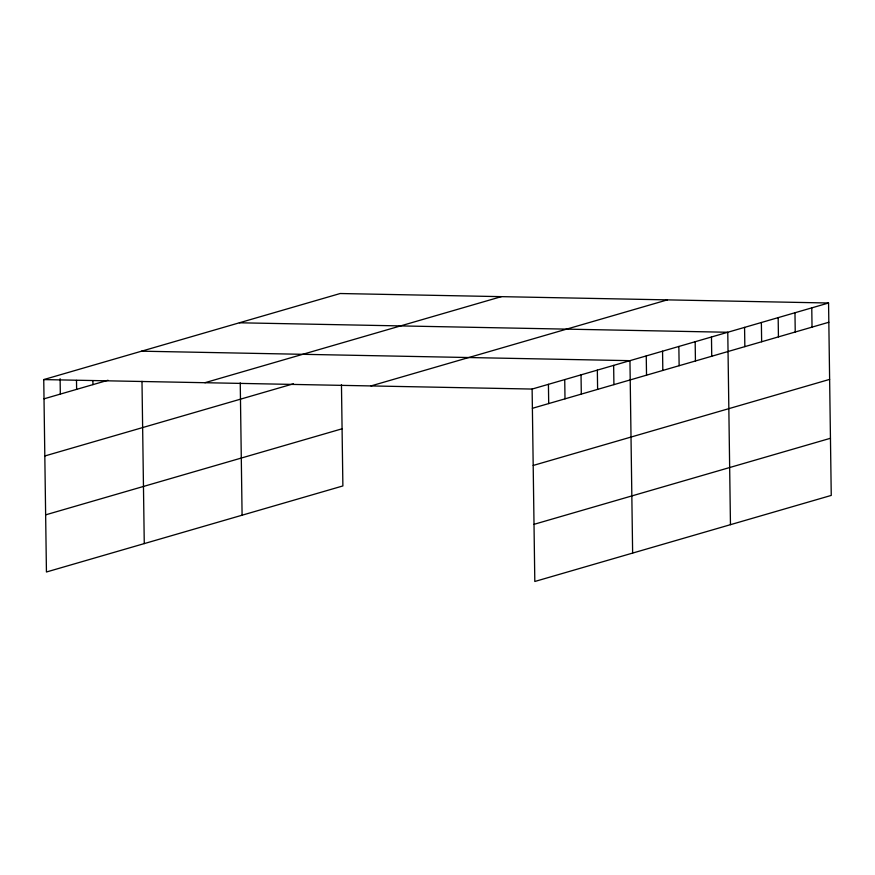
<?xml version="1.0" encoding="UTF-8"?>
<svg xmlns="http://www.w3.org/2000/svg" width="875" height="875" viewBox="0 0 875 875"><rect width="100%" height="100%" fill="white"/><g stroke="black" fill="none" stroke-linecap="round" stroke-linejoin="round"><path stroke-width="1.31" d="M341.458 384.639L342.88 485.942L46.441 571.998L43.75 379.586L340.189 293.519L828.559 303.002L831.25 495.414L534.811 581.481L532.12 389.058L828.559 303.002M44.023 398.825L107.986 380.264M204.914 382.714L501.353 296.647M44.822 455.973L293.442 383.797M370.956 385.93L667.395 299.873M45.642 514.85L342.081 428.794M532.394 408.308L828.833 322.252M533.192 465.456L829.631 379.389M534.013 524.333L830.452 438.277M239.4 322.788L727.77 332.259L730.461 524.683M141.575 351.181L629.945 360.664L632.636 553.077M43.75 379.586L532.12 389.058M811.77 307.88L812.033 327.13M794.97 312.758L795.233 331.997M778.17 317.625L778.433 336.875M761.37 322.503L761.644 341.753M744.57 327.381L744.844 346.631M711.473 336.995L711.736 356.245M695.166 341.731L695.439 360.97M678.858 346.456L679.131 365.706M662.561 351.192L662.823 370.442M646.253 355.928L646.527 375.178M613.648 365.389L613.911 384.639M597.341 370.125L597.614 389.375M581.033 374.861L581.306 394.111M564.736 379.597L564.998 398.836M548.428 384.322L548.702 403.572M240.242 382.845L242.091 515.2M141.991 381.314L144.266 543.605M92.881 380.778L92.936 384.628M76.497 380.384L76.628 389.364M60.113 378.7L60.32 394.1"/></g></svg>
